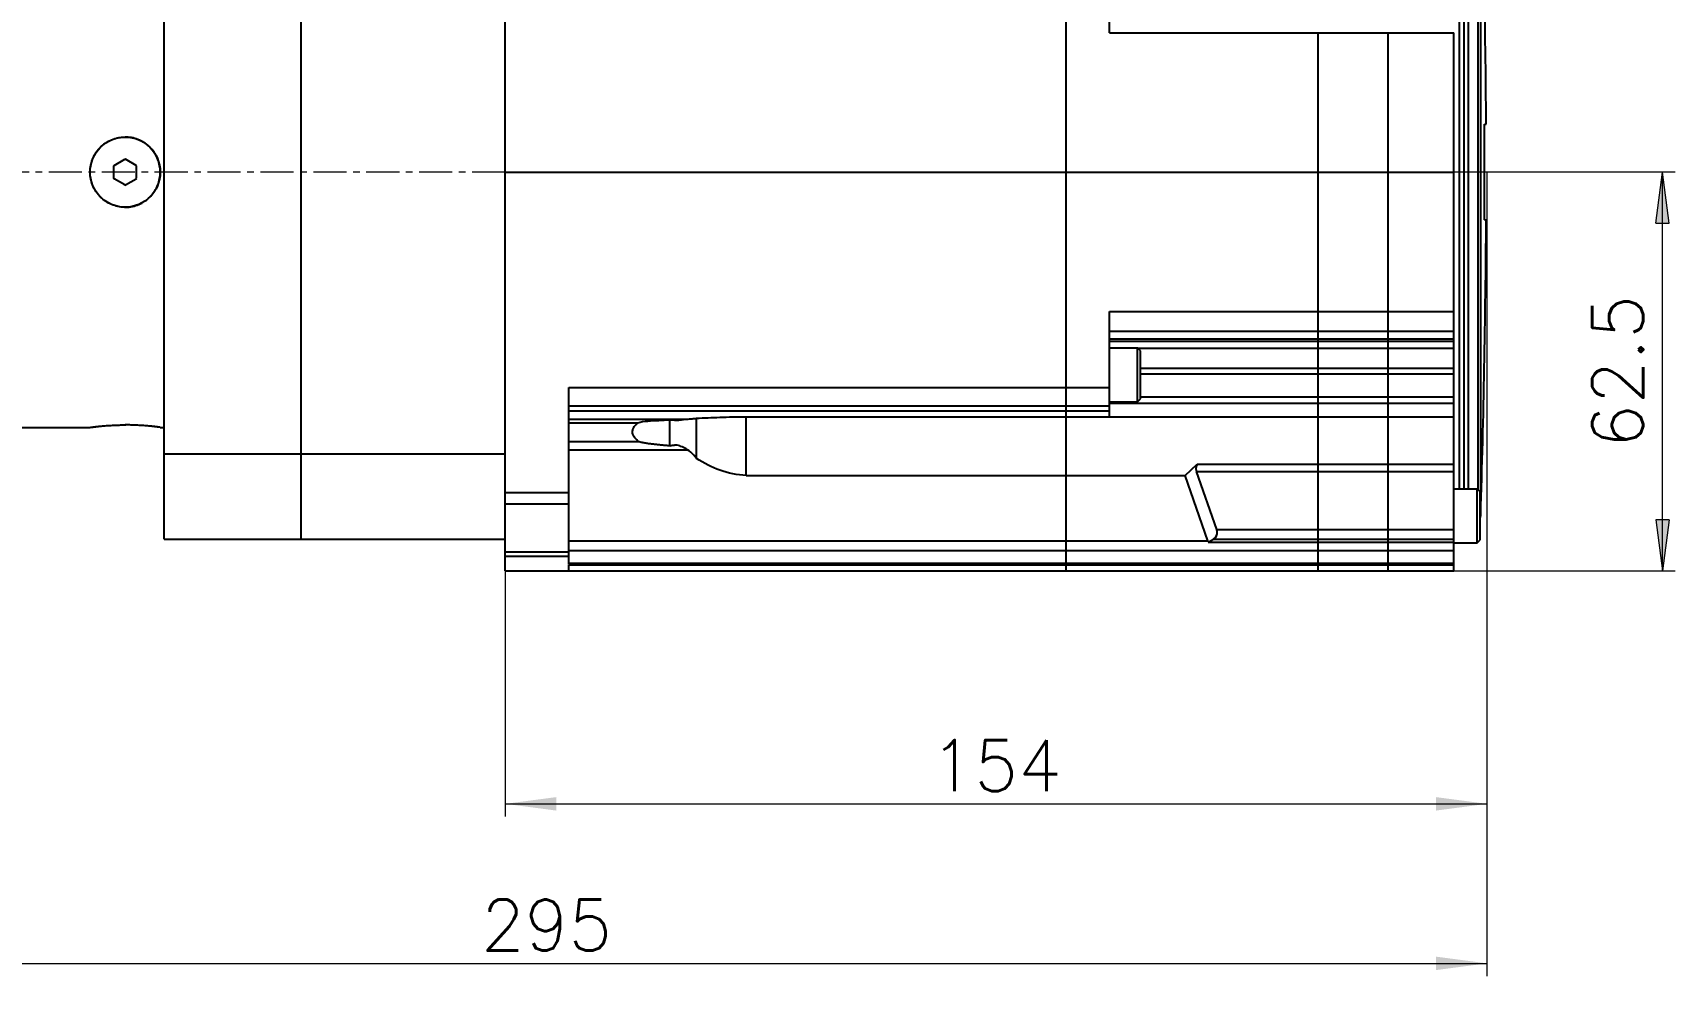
# Model space of a CAD drawing. Extents: x 0 to 1161, y 0 to 821.
# Drawn here: x 550 to 807.6, y 383.9 to 531.7 of the extents above; entities that cross this region are included whole.
import ezdxf
from ezdxf.enums import TextEntityAlignment as Align

# ---------------------------------------------------------------- set-up
doc = ezdxf.new("R2010")
doc.units = 0
doc.header["$LTSCALE"] = 13.83
doc.header["$MEASUREMENT"] = 0
doc.linetypes.add('CENTER', pattern=[0.6, 0.375, -0.075, 0.075, -0.075])
doc.layers.add('12000_RIGHT', color=7, linetype='CONTINUOUS')
doc.layers.add('12100_RIGHT_DIM', color=7, linetype='CONTINUOUS')
doc.styles.get("Standard").update_dxf_attribs({"font": 'txt.shx'})

msp = doc.modelspace()

# ---------------------------------------------------------------- linework, layer by layer
at = {"layer": '12000_RIGHT', "color": 7, "linetype": 'CONTINUOUS', "lineweight": 25}
for p, q in [((624.079891, 447.360214), (624.079891, 572.360214)), ((712.069891, 447.360214), (712.069891, 572.360214)), ((570.568892, 452.360214), (570.568892, 567.360214)), ((592.068892, 452.360214), (592.068892, 567.360214)), ((592.069891, 452.360214), (592.069891, 567.360214)), ((624.069891, 452.360214), (624.069891, 567.360214)), ((777.069891, 456.060215), (777.069891, 563.660213)), ((773.769888, 460.245231), (773.769888, 559.475197)), ((774.469885, 460.245231), (774.469885, 559.475197)), ((775.169897, 460.245216), (775.169897, 559.475212)), ((776.669897, 460.101215), (776.669897, 559.619213)), ((718.869894, 531.6863), (718.869894, 548.19701)), ((718.869894, 531.6863), (772.869894, 531.6863)), ((751.569891, 447.360214), (751.569891, 531.6863)), ((762.569891, 509.860214), (762.569891, 531.6863)), ((762.569891, 509.860214), (762.569891, 531.6863)), ((772.869894, 509.860214), (772.869894, 531.6863)), ((624.069891, 524.360214), (624.079935, 524.370258)), ((592.068934, 521.860214), (592.069931, 521.860214)), ((562.974253, 515.152863), (563.22344, 515.217081)), ((563.22344, 515.217081), (563.474051, 515.269303)), ((563.474051, 515.269303), (563.725065, 515.30948)), ((563.725065, 515.30948), (563.975428, 515.337845)), ((563.975428, 515.337845), (564.224062, 515.354666)), ((564.224062, 515.354666), (564.469893, 515.360214)), ((564.715719, 515.354666), (564.469893, 515.360214)), ((564.964354, 515.337845), (564.715719, 515.354666)), ((565.214716, 515.30948), (564.964354, 515.337845)), ((565.465735, 515.269303), (565.214716, 515.30948)), ((565.716341, 515.217081), (565.465735, 515.269303)), ((565.965529, 515.152863), (565.716341, 515.217081)), ((777.67008, 516.108385), (777.664877, 517.360214)), ((777.664892, 517.360214), (777.931265, 517.360214)), ((777.674429, 514.857284), (777.67008, 516.108385)), ((559.671019, 512.547197), (559.801786, 512.76856)), ((559.801786, 512.76856), (559.941984, 512.982392)), ((559.941984, 512.982392), (560.090918, 513.187955)), ((560.090918, 513.187955), (560.247671, 513.38467)), ((560.247671, 513.38467), (560.411287, 513.571977)), ((560.411287, 513.571977), (560.58082, 513.749319)), ((560.58082, 513.749319), (560.758165, 513.918852)), ((560.758165, 513.918852), (560.945475, 514.082468)), ((560.945475, 514.082468), (561.142187, 514.239217)), ((561.142187, 514.239217), (561.34775, 514.388148)), ((561.34775, 514.388148), (561.561579, 514.52834)), ((561.561579, 514.52834), (561.782942, 514.659106)), ((561.782942, 514.659106), (562.011015, 514.779879)), ((562.011015, 514.779879), (562.244986, 514.890088)), ((562.244986, 514.890088), (562.484056, 514.98918)), ((562.484056, 514.98918), (562.727465, 515.076833)), ((562.727465, 515.076833), (562.974253, 515.152863)), ((566.212317, 515.076833), (565.965529, 515.152863)), ((566.455725, 514.98918), (566.212317, 515.076833)), ((566.694796, 514.890088), (566.455725, 514.98918)), ((566.928766, 514.779879), (566.694796, 514.890088)), ((567.156839, 514.659106), (566.928766, 514.779879)), ((567.378202, 514.52834), (567.156839, 514.659106)), ((567.592032, 514.388148), (567.378202, 514.52834)), ((567.797594, 514.239217), (567.592032, 514.388148)), ((567.994307, 514.082468), (567.797594, 514.239217)), ((568.181616, 513.918852), (567.994307, 514.082468)), ((568.358961, 513.749319), (568.181616, 513.918852)), ((568.528494, 513.571977), (568.358961, 513.749319)), ((568.692114, 513.38467), (568.528494, 513.571977)), ((568.848864, 513.187955), (568.692114, 513.38467)), ((568.997801, 512.982392), (568.848864, 513.187955)), ((569.137995, 512.76856), (568.997801, 512.982392)), ((569.268766, 512.547197), (569.137995, 512.76856)), ((777.677816, 513.606913), (777.674429, 514.857284)), ((777.680258, 512.357276), (777.677816, 513.606913)), ((558.969893, 509.860214), (558.975439, 510.106044)), ((558.975439, 510.106044), (558.992262, 510.354678)), ((558.992262, 510.354678), (559.020628, 510.605042)), ((559.020628, 510.605042), (559.060804, 510.856063)), ((559.060804, 510.856063), (559.113028, 511.106674)), ((559.113028, 511.106674), (559.177244, 511.355867)), ((559.177244, 511.355867), (559.253279, 511.602659)), ((559.253279, 511.602659), (559.340933, 511.84607)), ((559.340933, 511.84607), (559.440031, 512.085144)), ((559.440031, 512.085144), (559.550238, 512.319119)), ((559.550238, 512.319119), (559.671019, 512.547197)), ((562.661093, 510.864343), (562.69589, 510.884433)), ((562.69589, 510.804072), (562.661093, 510.864343)), ((562.69589, 510.924614), (562.765486, 510.924614)), ((562.69589, 510.884433), (562.69589, 510.924614)), ((562.69589, 508.916356), (562.69589, 510.804072)), ((562.765486, 510.924614), (564.400297, 511.868472)), ((564.400297, 511.868472), (564.435095, 511.928743)), ((564.469893, 511.908653), (564.435095, 511.928743)), ((564.469893, 511.908653), (564.50469, 511.928743)), ((564.539484, 511.868472), (564.50469, 511.928743)), ((566.174295, 510.924614), (564.539484, 511.868472)), ((566.174295, 510.924614), (566.243891, 510.924614)), ((566.243891, 510.884433), (566.243891, 510.924614)), ((566.278688, 510.864343), (566.243891, 510.884433)), ((566.243891, 510.804072), (566.278688, 510.864343)), ((566.243891, 508.916356), (566.243891, 510.804072)), ((569.38954, 512.319119), (569.268766, 512.547197)), ((569.499754, 512.085144), (569.38954, 512.319119)), ((569.598848, 511.84607), (569.499754, 512.085144)), ((569.686506, 511.602659), (569.598848, 511.84607)), ((569.762537, 511.355867), (569.686506, 511.602659)), ((569.826757, 511.106674), (569.762537, 511.355867)), ((569.878981, 510.856063), (569.826757, 511.106674)), ((569.919157, 510.605042), (569.878981, 510.856063)), ((569.947523, 510.354678), (569.919157, 510.605042)), ((569.964342, 510.106044), (569.947523, 510.354678)), ((569.969893, 509.860214), (569.964342, 510.106044)), ((777.681692, 511.108375), (777.680258, 512.357276)), ((777.68218, 509.860214), (777.681692, 511.108375)), ((558.975607, 509.610691), (558.969893, 509.860214)), ((558.992941, 509.358296), (558.975607, 509.610691)), ((559.022169, 509.104152), (558.992941, 509.358296)), ((559.063581, 508.849381), (559.022169, 509.104152)), ((559.117407, 508.595096), (559.063581, 508.849381)), ((559.183577, 508.342348), (559.117407, 508.595096)), ((559.261892, 508.092163), (559.183577, 508.342348)), ((559.352171, 507.845567), (559.261892, 508.092163)), ((559.454199, 507.603541), (559.352171, 507.845567)), ((559.56761, 507.366873), (559.454199, 507.603541)), ((562.661093, 508.856085), (562.69589, 508.916356)), ((562.69589, 508.835995), (562.661093, 508.856085)), ((562.69589, 508.795814), (562.69589, 508.835995)), ((562.69589, 508.795814), (562.765486, 508.795814)), ((564.400297, 507.851956), (562.765486, 508.795814)), ((564.435095, 507.791685), (564.400297, 507.851956)), ((564.435095, 507.791685), (564.469893, 507.811775)), ((564.50469, 507.791685), (564.469893, 507.811775)), ((564.50469, 507.791685), (564.539484, 507.851956)), ((564.539484, 507.851956), (566.174295, 508.795814)), ((566.174295, 508.795814), (566.243891, 508.795814)), ((566.278688, 508.856085), (566.243891, 508.916356)), ((566.243891, 508.835995), (566.278688, 508.856085)), ((566.243891, 508.795814), (566.243891, 508.835995)), ((569.372171, 507.366873), (569.485582, 507.603541)), ((569.485582, 507.603541), (569.587614, 507.845567)), ((569.587614, 507.845567), (569.677885, 508.092163)), ((569.677885, 508.092163), (569.756205, 508.342348)), ((569.756205, 508.342348), (569.822374, 508.595096)), ((569.822374, 508.595096), (569.8762, 508.849381)), ((569.8762, 508.849381), (569.917612, 509.104152)), ((569.917612, 509.104152), (569.946844, 509.358296)), ((569.946844, 509.358296), (569.964174, 509.610691)), ((569.964174, 509.610691), (569.969893, 509.860214)), ((624.079891, 509.860214), (772.869894, 509.860214)), ((762.569891, 488.034128), (762.569891, 509.860214)), ((762.569891, 488.034128), (762.569891, 509.860214)), ((772.869894, 488.034128), (772.869894, 509.860214)), ((777.680227, 507.363152), (777.681692, 508.612053)), ((777.681692, 508.612053), (777.68218, 509.860214)), ((559.691816, 507.136405), (559.56761, 507.366873)), ((559.826223, 506.912992), (559.691816, 507.136405)), ((559.970228, 506.697485), (559.826223, 506.912992)), ((560.123056, 506.490619), (559.970228, 506.697485)), ((560.283739, 506.292987), (560.123056, 506.490619)), ((560.451273, 506.105174), (560.283739, 506.292987)), ((560.624846, 505.927585), (560.451273, 506.105174)), ((560.807531, 505.756999), (560.624846, 505.927585)), ((561.000326, 505.59277), (560.807531, 505.756999)), ((561.20265, 505.435892), (561.000326, 505.59277)), ((561.413912, 505.28736), (561.20265, 505.435892)), ((561.633474, 505.148083), (561.413912, 505.28736)), ((561.860521, 505.018707), (561.633474, 505.148083)), ((562.094191, 504.899827), (561.860521, 505.018707)), ((562.333635, 504.792039), (562.094191, 504.899827)), ((566.606146, 504.792039), (566.845591, 504.899827)), ((566.845591, 504.899827), (567.079264, 505.018707)), ((567.079264, 505.018707), (567.306307, 505.148083)), ((567.306307, 505.148083), (567.525869, 505.28736)), ((567.525869, 505.28736), (567.737131, 505.435892)), ((567.737131, 505.435892), (567.939455, 505.59277)), ((567.939455, 505.59277), (568.13225, 505.756999)), ((568.13225, 505.756999), (568.314936, 505.927585)), ((568.314936, 505.927585), (568.488512, 506.105174)), ((568.488512, 506.105174), (568.656046, 506.292987)), ((568.656046, 506.292987), (568.816725, 506.490619)), ((568.816725, 506.490619), (568.969557, 506.697485)), ((568.969557, 506.697485), (569.113562, 506.912992)), ((569.113562, 506.912992), (569.247965, 507.136405)), ((569.247965, 507.136405), (569.372171, 507.366873)), ((777.67008, 503.612043), (777.67449, 504.863144)), ((777.67449, 504.863144), (777.677816, 506.113515)), ((777.677816, 506.113515), (777.680227, 507.363152)), ((562.578051, 504.695865), (562.333635, 504.792039)), ((562.826563, 504.611547), (562.578051, 504.695865)), ((563.078154, 504.539281), (562.826563, 504.611547)), ((563.331797, 504.47926), (563.078154, 504.539281)), ((563.586458, 504.431658), (563.331797, 504.47926)), ((563.841051, 504.396372), (563.586458, 504.431658)), ((564.094461, 504.373126), (563.841051, 504.396372)), ((564.34556, 504.361637), (564.094461, 504.373126)), ((564.34556, 504.361637), (564.594225, 504.361637)), ((564.594225, 504.361637), (564.845324, 504.373126)), ((564.845324, 504.373126), (565.09873, 504.396372)), ((565.09873, 504.396372), (565.353323, 504.431658)), ((565.353323, 504.431658), (565.607985, 504.47926)), ((565.607985, 504.47926), (565.861628, 504.539281)), ((565.861628, 504.539281), (566.113218, 504.611547)), ((566.113218, 504.611547), (566.361734, 504.695865)), ((566.361734, 504.695865), (566.606146, 504.792039)), ((777.664877, 502.360214), (777.67008, 503.612043)), ((777.664892, 502.360214), (777.931265, 502.360214)), ((592.068934, 497.860214), (592.069931, 497.860214)), ((624.079935, 495.35017), (624.069891, 495.360214)), ((718.869894, 488.034128), (772.869894, 488.034128)), ((718.869894, 476.123379), (718.869894, 488.034128)), ((762.569891, 484.960214), (762.569891, 488.034128)), ((762.569891, 484.960214), (762.569891, 488.034128)), ((772.869894, 484.960214), (772.869894, 488.034128)), ((718.869894, 484.960214), (772.869894, 484.960214)), ((762.569891, 483.760214), (762.569891, 484.960214)), ((762.569891, 483.760214), (762.569891, 484.960214)), ((772.869894, 483.760214), (772.869894, 484.960214)), ((718.869894, 483.760214), (772.869894, 483.760214)), ((718.869894, 483.360214), (772.869894, 483.360214)), ((718.869894, 482.345215), (723.225889, 482.345215)), ((723.70989, 481.861213), (723.225889, 482.345215)), ((723.225889, 473.875213), (723.225889, 482.345215)), ((723.310896, 482.260214), (772.869894, 482.260214)), ((723.70989, 474.359215), (723.70989, 481.861213)), ((762.569891, 483.360214), (762.569891, 483.760214)), ((762.569891, 483.360214), (762.569891, 483.760214)), ((762.569891, 482.260214), (762.569891, 483.360214)), ((762.569891, 482.260214), (762.569891, 483.360214)), ((762.569891, 479.160213), (762.569891, 482.260214)), ((762.569891, 479.160213), (762.569891, 482.260214)), ((772.869894, 483.360214), (772.869894, 483.760214)), ((772.869894, 482.260214), (772.869894, 483.360214)), ((772.869894, 479.160213), (772.869894, 482.260214)), ((723.70989, 479.160213), (772.869894, 479.160213)), ((762.569891, 478.260214), (762.569891, 479.160213)), ((762.569891, 478.260214), (762.569891, 479.160213)), ((772.869894, 478.260214), (772.869894, 479.160213)), ((723.70989, 478.260214), (772.869894, 478.260214)), ((762.569891, 474.660213), (762.569891, 478.260214)), ((762.569891, 474.660213), (762.569891, 478.260214)), ((772.869894, 474.660213), (772.869894, 478.260214)), ((634.069891, 476.123379), (718.869894, 476.123379)), ((634.069891, 459.660213), (634.069891, 476.123379)), ((718.869894, 473.260216), (718.869894, 476.123379)), ((723.225889, 473.875213), (723.70989, 474.359215)), ((723.709898, 474.660213), (772.869894, 474.660213)), ((762.569891, 473.660213), (762.569891, 474.660213)), ((762.569891, 473.660213), (762.569891, 474.660213)), ((772.869894, 473.660213), (772.869894, 474.660213)), ((634.069891, 473.260216), (718.869894, 473.260216)), ((634.069891, 472.460212), (718.869894, 472.460212)), ((655.425919, 471.357319), (655.884029, 471.378841)), ((655.884029, 471.378841), (656.341085, 471.398685)), ((656.341085, 471.398685), (656.794558, 471.416805)), ((656.794558, 471.416805), (657.257227, 471.433716)), ((657.257227, 471.433716), (657.737673, 471.449661)), ((657.737673, 471.449661), (658.233198, 471.464409)), ((658.233198, 471.464409), (658.740927, 471.477772)), ((658.740927, 471.477772), (659.257818, 471.489612)), ((659.257818, 471.489612), (659.780798, 471.499809)), ((659.780798, 471.499809), (660.30681, 471.50827)), ((660.30681, 471.50827), (660.832571, 471.514972)), ((660.832571, 471.514972), (661.354731, 471.519905)), ((661.354731, 471.519905), (661.86989, 471.523094)), ((661.86989, 471.523094), (772.869894, 471.523094)), ((661.86989, 462.329212), (661.86989, 471.523094)), ((718.869894, 473.875213), (723.225889, 473.875213)), ((718.869894, 473.660213), (772.869894, 473.660213)), ((718.869894, 472.460212), (718.869894, 473.260216)), ((718.869894, 471.523418), (718.869894, 472.460212)), ((718.869894, 471.523418), (772.869894, 471.523418)), ((762.569891, 471.523418), (762.569891, 473.660213)), ((762.569891, 471.523418), (762.569891, 473.660213)), ((762.569891, 471.523094), (762.569891, 471.523418)), ((762.569891, 471.523094), (762.569891, 471.523418)), ((762.569891, 464.073158), (762.569891, 471.523094)), ((762.569891, 464.073158), (762.569891, 471.523094)), ((772.869894, 471.523418), (772.869894, 473.660213)), ((772.869894, 471.523094), (772.869894, 471.523418)), ((772.869894, 464.073158), (772.869894, 471.523094)), ((519.869894, 469.860214), (558.969893, 469.860214)), ((558.969893, 469.860214), (558.975966, 469.861053)), ((558.969893, 469.860214), (558.975439, 469.860981)), ((558.975439, 469.860981), (558.992262, 469.863292)), ((558.975966, 469.861053), (558.994391, 469.863586)), ((558.992262, 469.863292), (559.020628, 469.867164)), ((558.994391, 469.863586), (559.02548, 469.867824)), ((559.020628, 469.867164), (559.060804, 469.872612)), ((559.02548, 469.867824), (559.069532, 469.873794)), ((559.060804, 469.872612), (559.113028, 469.879646)), ((559.069532, 469.873794), (559.126791, 469.881489)), ((559.113028, 469.879646), (559.177244, 469.888206)), ((559.126791, 469.881489), (559.197126, 469.890835)), ((559.177244, 469.888206), (559.253279, 469.898201)), ((559.197126, 469.890835), (559.280333, 469.901722)), ((559.253279, 469.898201), (559.340933, 469.909542)), ((559.280333, 469.901722), (559.376204, 469.914055)), ((559.340933, 469.909542), (559.440031, 469.922142)), ((559.376204, 469.914055), (559.484488, 469.927719)), ((559.440031, 469.922142), (559.550238, 469.935875)), ((559.484488, 469.927719), (559.604704, 469.94255)), ((559.550238, 469.935875), (559.671019, 469.950577)), ((559.604704, 469.94255), (559.736197, 469.958362)), ((559.671019, 469.950577), (559.801786, 469.966091)), ((559.736197, 469.958362), (559.878309, 469.974972)), ((559.801786, 469.966091), (559.941984, 469.98225)), ((559.878309, 469.974972), (560.030355, 469.992183)), ((559.941984, 469.98225), (560.090918, 469.998882)), ((560.030355, 469.992183), (560.19137, 470.009788)), ((560.090918, 469.998882), (560.247671, 470.015793)), ((560.19137, 470.009788), (560.36027, 470.027569)), ((560.247671, 470.015793), (560.411287, 470.032802)), ((560.36027, 470.027569), (560.535963, 470.045318)), ((560.411287, 470.032802), (560.58082, 470.049728)), ((560.535963, 470.045318), (560.719107, 470.062996)), ((560.58082, 470.049728), (560.758165, 470.066658)), ((560.719107, 470.062996), (560.913099, 470.08081)), ((560.758165, 470.066658), (560.945475, 470.08369)), ((560.913099, 470.08081), (561.117487, 470.098564)), ((560.945475, 470.08369), (561.142187, 470.100639)), ((561.117487, 470.098564), (561.331636, 470.11605)), ((561.142187, 470.100639), (561.34775, 470.117317)), ((561.331636, 470.11605), (561.554884, 470.133049)), ((561.34775, 470.117317), (561.561579, 470.133541)), ((561.554884, 470.133049), (561.786402, 470.149357)), ((561.561579, 470.133541), (561.782942, 470.149124)), ((561.782942, 470.149124), (562.011015, 470.163906)), ((561.786402, 470.149357), (562.025251, 470.164783)), ((562.011015, 470.163906), (562.244986, 470.177719)), ((562.025251, 470.164783), (562.270502, 470.179142)), ((562.244986, 470.177719), (562.484056, 470.190403)), ((562.270502, 470.179142), (562.521246, 470.192245)), ((562.484056, 470.190403), (562.727465, 470.201832)), ((562.521246, 470.192245), (562.776583, 470.203956)), ((562.727465, 470.201832), (562.974253, 470.211906)), ((562.776583, 470.203956), (563.035406, 470.214165)), ((562.974253, 470.211906), (563.22344, 470.220535)), ((563.035406, 470.214165), (563.296591, 470.22277)), ((563.22344, 470.220535), (563.474051, 470.22763)), ((563.296591, 470.22277), (563.559015, 470.229667)), ((563.474051, 470.22763), (563.725065, 470.233127)), ((563.559015, 470.229667), (563.821497, 470.234817)), ((563.725065, 470.233127), (563.975428, 470.237034)), ((563.821497, 470.234817), (564.082808, 470.238231)), ((563.975428, 470.237034), (564.224062, 470.239368)), ((564.082808, 470.238231), (564.341719, 470.239933)), ((564.224062, 470.239368), (564.469893, 470.240143)), ((564.341719, 470.239933), (564.598063, 470.239933)), ((564.715719, 470.239368), (564.469893, 470.240143)), ((564.856974, 470.238231), (564.598063, 470.239933)), ((564.964354, 470.237034), (564.715719, 470.239368)), ((565.118284, 470.234817), (564.856974, 470.238231)), ((565.214716, 470.233127), (564.964354, 470.237034)), ((565.380766, 470.229667), (565.118284, 470.234817)), ((565.465735, 470.22763), (565.214716, 470.233127)), ((565.64319, 470.22277), (565.380766, 470.229667)), ((565.716341, 470.220535), (565.465735, 470.22763)), ((565.904375, 470.214165), (565.64319, 470.22277)), ((565.965529, 470.211906), (565.716341, 470.220535)), ((566.163198, 470.203956), (565.904375, 470.214165)), ((566.212317, 470.201832), (565.965529, 470.211906)), ((566.418535, 470.192245), (566.163198, 470.203956)), ((566.455725, 470.190403), (566.212317, 470.201832)), ((566.669279, 470.179142), (566.418535, 470.192245)), ((566.694796, 470.177719), (566.455725, 470.190403)), ((566.91453, 470.164783), (566.669279, 470.179142)), ((566.928766, 470.163906), (566.694796, 470.177719)), ((567.153379, 470.149357), (566.91453, 470.164783)), ((567.156839, 470.149124), (566.928766, 470.163906)), ((567.384897, 470.133049), (567.153379, 470.149357)), ((567.378202, 470.133541), (567.156839, 470.149124)), ((567.592032, 470.117317), (567.378202, 470.133541)), ((567.608145, 470.11605), (567.384897, 470.133049)), ((567.797594, 470.100639), (567.592032, 470.117317)), ((567.822294, 470.098564), (567.608145, 470.11605)), ((567.994307, 470.08369), (567.797594, 470.100639)), ((568.026682, 470.08081), (567.822294, 470.098564)), ((568.181616, 470.066658), (567.994307, 470.08369)), ((568.220675, 470.062996), (568.026682, 470.08081)), ((568.358961, 470.049728), (568.181616, 470.066658)), ((568.403818, 470.045318), (568.220675, 470.062996)), ((568.528494, 470.032802), (568.358961, 470.049728)), ((568.579512, 470.027569), (568.403818, 470.045318)), ((568.692114, 470.015793), (568.528494, 470.032802)), ((568.748411, 470.009788), (568.579512, 470.027569)), ((568.848864, 469.998882), (568.692114, 470.015793)), ((568.90943, 469.992183), (568.748411, 470.009788)), ((568.997801, 469.98225), (568.848864, 469.998882)), ((569.061476, 469.974972), (568.90943, 469.992183)), ((569.137995, 469.966091), (568.997801, 469.98225)), ((569.203589, 469.958362), (569.061476, 469.974972)), ((569.268766, 469.950577), (569.137995, 469.966091)), ((569.335077, 469.94255), (569.203589, 469.958362)), ((569.38954, 469.935875), (569.268766, 469.950577)), ((569.455294, 469.927719), (569.335077, 469.94255)), ((569.499754, 469.922142), (569.38954, 469.935875)), ((569.563581, 469.914055), (569.455294, 469.927719)), ((569.598848, 469.909542), (569.499754, 469.922142)), ((569.659449, 469.901722), (569.563581, 469.914055)), ((569.686506, 469.898201), (569.598848, 469.909542)), ((569.742655, 469.890835), (569.659449, 469.901722)), ((569.762537, 469.888206), (569.686506, 469.898201)), ((569.812994, 469.881489), (569.742655, 469.890835)), ((569.826757, 469.879646), (569.762537, 469.888206)), ((569.870249, 469.873794), (569.812994, 469.881489)), ((569.878981, 469.872612), (569.826757, 469.879646)), ((569.914305, 469.867824), (569.870249, 469.873794)), ((569.919157, 469.867164), (569.878981, 469.872612)), ((569.945391, 469.863586), (569.914305, 469.867824)), ((569.947523, 469.863292), (569.919157, 469.867164)), ((569.963816, 469.861053), (569.945391, 469.863586)), ((569.964342, 469.860981), (569.947523, 469.863292)), ((569.969893, 469.860214), (569.963816, 469.861053)), ((569.969893, 469.860214), (569.964342, 469.860981)), ((569.969893, 469.860214), (570.569891, 469.860214)), ((634.069891, 471.160213), (652.621445, 471.160213)), ((634.069891, 470.560215), (644.86478, 470.560215)), ((644.043537, 469.168243), (644.049953, 469.284206)), ((644.048393, 469.05228), (644.043537, 469.168243)), ((644.064522, 468.936313), (644.048393, 469.05228)), ((644.049953, 469.284206), (644.067644, 469.400173)), ((644.091923, 468.820347), (644.064522, 468.936313)), ((644.067644, 469.400173), (644.096607, 469.51614)), ((644.1306, 468.704376), (644.091923, 468.820347)), ((644.096607, 469.51614), (644.136845, 469.63211)), ((644.136845, 469.63211), (644.188356, 469.748089)), ((644.188356, 469.748089), (644.251144, 469.864074)), ((644.251144, 469.864074), (644.325211, 469.980068)), ((644.325211, 469.980068), (644.410555, 470.096073)), ((644.410555, 470.096073), (644.507183, 470.212085)), ((644.507183, 470.212085), (644.615095, 470.328113)), ((644.615095, 470.328113), (644.734293, 470.444156)), ((644.734293, 470.444156), (644.86478, 470.560215)), ((644.86478, 470.560215), (645.225397, 470.698131)), ((645.225397, 470.698131), (645.61891, 470.76448)), ((645.61891, 470.76448), (646.020254, 470.812492)), ((646.020254, 470.812492), (646.432362, 470.851787)), ((646.432362, 470.851787), (646.853064, 470.885124)), ((646.853064, 470.885124), (647.280247, 470.914165)), ((647.280247, 470.914165), (647.711966, 470.939659)), ((647.711966, 470.939659), (648.146301, 470.962303)), ((648.146301, 470.962303), (648.581245, 470.982578)), ((648.581245, 470.982578), (649.014771, 471.000892)), ((649.014771, 471.000892), (649.444984, 471.017074)), ((649.444984, 471.017074), (649.86989, 471.031742)), ((649.994717, 471.016823), (649.86989, 471.031742)), ((649.86989, 466.959118), (649.86989, 471.031742)), ((650.121431, 471.003273), (649.994717, 471.016823)), ((650.249886, 470.991756), (650.121431, 471.003273)), ((650.379904, 470.98291), (650.249886, 470.991756)), ((650.510618, 470.97736), (650.379904, 470.98291)), ((650.642027, 470.975452), (650.510618, 470.97736)), ((650.642027, 470.975452), (650.793354, 470.977974)), ((650.793354, 470.977974), (650.944037, 470.985294)), ((650.944037, 470.985294), (651.093084, 470.996731)), ((651.093084, 470.996731), (651.239914, 471.011318)), ((651.239914, 471.011318), (651.38452, 471.028087)), ((651.38452, 471.028087), (651.530516, 471.046554)), ((651.530516, 471.046554), (651.679558, 471.066108)), ((651.679558, 471.066108), (651.831354, 471.085933)), ((651.831354, 471.085933), (651.985611, 471.105198)), ((651.985611, 471.105198), (652.14204, 471.123085)), ((652.14204, 471.123085), (652.30035, 471.138763)), ((652.30035, 471.138763), (652.460249, 471.151417)), ((652.460249, 471.151417), (652.621445, 471.160213)), ((652.621445, 471.160213), (652.788952, 471.170116)), ((652.788952, 471.170116), (652.953842, 471.18082)), ((652.953842, 471.18082), (653.114981, 471.192241)), ((653.114981, 471.192241), (653.271267, 471.204284)), ((653.271267, 471.204284), (653.421886, 471.216835)), ((653.421886, 471.216835), (653.565767, 471.229797)), ((653.565767, 471.229797), (653.702702, 471.243)), ((653.702702, 471.243), (653.831919, 471.256317)), ((653.831919, 471.256317), (653.952896, 471.269623)), ((653.952896, 471.269623), (654.069891, 471.283321)), ((654.069891, 471.283321), (654.516623, 471.309452)), ((654.069891, 465.000698), (654.069891, 471.283321)), ((654.516623, 471.309452), (654.969337, 471.33416)), ((654.969337, 471.33416), (655.425919, 471.357319)), ((634.069891, 467.660213), (644.986252, 467.660213)), ((634.069891, 466.360214), (652.640482, 466.360214)), ((644.18055, 468.588398), (644.1306, 468.704376)), ((644.241777, 468.472416), (644.18055, 468.588398)), ((644.314281, 468.356422), (644.241777, 468.472416)), ((644.398064, 468.240421), (644.314281, 468.356422)), ((644.49313, 468.124408), (644.398064, 468.240421)), ((644.599478, 468.008381), (644.49313, 468.124408)), ((644.717114, 467.892341), (644.599478, 468.008381)), ((644.846037, 467.776287), (644.717114, 467.892341)), ((644.986252, 467.660213), (644.846037, 467.776287)), ((645.099375, 467.591339), (644.986252, 467.660213)), ((645.24045, 467.543232), (645.099375, 467.591339)), ((645.389492, 467.504047), (645.24045, 467.543232)), ((645.532764, 467.472), (645.389492, 467.504047)), ((645.675461, 467.443363), (645.532764, 467.472)), ((645.820173, 467.416908), (645.675461, 467.443363)), ((645.966694, 467.392154), (645.820173, 467.416908)), ((646.114821, 467.368641), (645.966694, 467.392154)), ((646.264397, 467.346065), (646.114821, 467.368641)), ((646.415329, 467.324363), (646.264397, 467.346065)), ((646.567511, 467.303436), (646.415329, 467.324363)), ((646.720837, 467.283169), (646.567511, 467.303436)), ((646.8752, 467.263466), (646.720837, 467.283169)), ((647.030485, 467.24427), (646.8752, 467.263466)), ((647.18659, 467.225548), (647.030485, 467.24427)), ((647.34342, 467.207271), (647.18659, 467.225548)), ((647.500875, 467.189419), (647.34342, 467.207271)), ((647.658859, 467.171959), (647.500875, 467.189419)), ((647.817274, 467.154865), (647.658859, 467.171959)), ((647.976025, 467.138107), (647.817274, 467.154865)), ((648.13501, 467.121662), (647.976025, 467.138107)), ((648.294123, 467.105503), (648.13501, 467.121662)), ((648.453255, 467.089626), (648.294123, 467.105503)), ((648.612312, 467.074089), (648.453255, 467.089626)), ((648.771174, 467.058716), (648.612312, 467.074089)), ((648.929762, 467.043674), (648.771174, 467.058716)), ((649.087971, 467.028904), (648.929762, 467.043674)), ((649.245703, 467.0144), (649.087971, 467.028904)), ((649.402859, 467.00016), (649.245703, 467.0144)), ((649.559338, 466.986179), (649.402859, 467.00016)), ((649.715044, 466.972458), (649.559338, 466.986179)), ((649.86989, 466.959118), (649.715044, 466.972458)), ((649.86989, 466.959118), (649.99507, 466.997253)), ((649.99507, 466.997253), (650.121889, 467.030018)), ((650.121889, 467.030018), (650.250021, 467.056606)), ((650.250021, 467.056606), (650.379602, 467.076336)), ((650.379602, 467.076336), (650.510695, 467.088547)), ((650.510695, 467.088547), (650.642027, 467.092659)), ((650.846865, 467.082683), (650.642027, 467.092659)), ((651.0497, 467.053715), (650.846865, 467.082683)), ((651.250128, 467.007911), (651.0497, 467.053715)), ((651.446503, 466.948379), (651.250128, 467.007911)), ((651.637505, 466.878238), (651.446503, 466.948379)), ((651.829647, 466.79705), (651.637505, 466.878238)), ((652.026651, 466.704014), (651.829647, 466.79705)), ((652.227884, 466.599769), (652.026651, 466.704014)), ((652.432707, 466.484958), (652.227884, 466.599769)), ((652.640482, 466.360214), (652.432707, 466.484958)), ((652.914661, 466.171974), (652.640482, 466.360214)), ((570.568892, 465.701408), (592.068892, 465.701408)), ((592.069891, 465.701408), (624.069891, 465.701408)), ((653.179424, 465.961456), (652.914661, 466.171974)), ((653.430128, 465.733471), (653.179424, 465.961456)), ((653.663134, 465.49385), (653.430128, 465.733471)), ((653.875458, 465.249321), (653.663134, 465.49385)), ((654.069891, 465.000698), (653.875458, 465.249321)), ((654.516678, 464.709533), (654.069891, 465.000698)), ((654.969404, 464.434276), (654.516678, 464.709533)), ((655.425953, 464.176273), (654.969404, 464.434276)), ((655.883995, 463.9365), (655.425953, 464.176273)), ((656.34094, 463.715469), (655.883995, 463.9365)), ((656.79431, 463.513618), (656.34094, 463.715469)), ((730.710242, 462.329211), (732.621755, 464.073158)), ((732.621756, 464.073158), (772.869894, 464.073158)), ((762.569891, 462.960212), (762.569891, 464.073158)), ((762.569891, 462.960212), (762.569891, 464.073158)), ((772.869894, 462.960212), (772.869894, 464.073158)), ((657.257181, 463.3251), (656.79431, 463.513618)), ((657.737772, 463.147373), (657.257181, 463.3251)), ((658.233389, 462.983032), (657.737772, 463.147373)), ((658.741167, 462.834125), (658.233389, 462.983032)), ((659.258074, 462.70219), (658.741167, 462.834125)), ((659.781031, 462.588615), (659.258074, 462.70219)), ((660.307001, 462.49435), (659.781031, 462.588615)), ((660.832701, 462.419666), (660.307001, 462.49435)), ((661.354795, 462.364753), (660.832701, 462.419666)), ((661.86989, 462.329212), (661.354795, 462.364753)), ((661.86989, 462.329212), (730.710241, 462.329212)), ((734.271185, 452.060215), (730.710241, 462.329212)), ((735.667257, 453.860214), (732.475821, 462.960212)), ((732.475821, 462.960212), (772.869894, 462.960212)), ((762.569891, 453.860214), (762.569891, 462.960212)), ((762.569891, 453.860214), (762.569891, 462.960212)), ((772.869894, 453.860214), (772.869894, 462.960212)), ((624.079891, 459.660213), (634.069891, 459.660213)), ((634.069891, 457.860214), (634.069891, 459.660213)), ((772.869894, 460.245212), (776.525885, 460.245212)), ((777.009893, 459.761215), (776.525885, 460.245212)), ((776.525885, 451.775215), (776.525885, 460.245212)), ((777.009893, 452.259212), (777.009893, 459.761215)), ((624.079891, 457.860214), (634.069891, 457.860214)), ((634.069891, 450.360214), (634.069891, 457.860214)), ((735.667257, 453.860214), (772.869894, 453.860214)), ((762.569891, 452.360214), (762.569891, 453.860214)), ((762.569891, 452.360214), (762.569891, 453.860214)), ((772.869894, 452.360214), (772.869894, 453.860214)), ((570.568892, 452.360214), (592.068892, 452.360214)), ((592.069891, 452.360214), (624.069891, 452.360214)), ((634.069891, 452.060215), (734.271185, 452.060215)), ((734.32502, 451.873077), (734.271188, 452.060215)), ((734.325018, 451.873077), (735.183256, 452.360214)), ((734.325018, 451.873077), (772.869894, 451.873077)), ((735.183256, 452.360214), (751.569891, 452.360214)), ((751.569891, 452.360214), (762.569891, 452.360214)), ((762.569891, 452.360214), (772.869894, 452.360214)), ((762.569891, 451.873077), (762.569891, 452.360214)), ((762.569891, 451.873077), (762.569891, 452.360214)), ((762.569891, 450.560215), (762.569891, 451.873077)), ((762.569891, 450.560215), (762.569891, 451.873077)), ((772.869894, 451.873077), (772.869894, 452.360214)), ((772.869894, 450.560215), (772.869894, 451.873077)), ((772.869894, 451.775215), (776.525885, 451.775215)), ((776.525885, 451.775215), (777.009893, 452.259212)), ((624.079891, 450.360214), (634.069891, 450.360214)), ((624.079891, 449.660213), (634.069891, 449.660213)), ((634.069891, 450.560215), (772.869894, 450.560215)), ((634.069891, 449.660213), (634.069891, 450.360214)), ((634.069891, 448.428592), (634.069891, 449.660213)), ((634.069891, 448.560215), (772.869894, 448.560215)), ((634.069891, 448.428592), (772.869894, 448.428592)), ((634.069891, 448.297966), (772.869894, 448.297966)), ((634.069891, 447.360214), (634.069891, 448.297966)), ((762.569891, 448.560215), (762.569891, 450.560215)), ((762.569891, 448.560215), (762.569891, 450.560215)), ((762.569891, 448.428592), (762.569891, 448.560215)), ((762.569891, 448.428592), (762.569891, 448.560215)), ((762.569891, 448.297966), (762.569891, 448.428592)), ((762.569891, 448.297966), (762.569891, 448.428592)), ((762.569891, 447.360214), (762.569891, 448.297966)), ((762.569891, 447.360214), (762.569891, 448.297966)), ((772.869894, 448.560215), (772.869894, 450.560215)), ((772.869894, 448.428592), (772.869894, 448.560215)), ((772.869894, 448.297966), (772.869894, 448.428592)), ((772.869894, 447.360214), (772.869894, 448.297966)), ((624.079891, 447.360214), (772.869894, 447.360214))]:
    msp.add_line(p, q, dxfattribs=at)
at = {"layer": '12000_RIGHT', "color": 7, "linetype": 'CENTER', "lineweight": 13}
msp.add_line((624.069891, 509.860214), (427.069891, 509.860214), dxfattribs=at)
at = {"layer": '12000_RIGHT', "color": 7, "linetype": 'CONTINUOUS', "lineweight": 25}
for points in [[(732.621756, 464.073158), (732.455339, 463.740006), (732.405992, 463.363665), (732.475822, 462.960213)], [(735.183258, 452.360213), (735.451981, 452.584275), (735.639431, 452.855778), (735.73948, 453.165848), (735.748858, 453.504348), (735.667257, 453.860215)]]:
    msp.add_lwpolyline(points, dxfattribs=at)
msp.add_circle((564.469891, 509.860214), 5.4994, dxfattribs=at)
for centre, radius, start, end in [((-1222.019385, 503.310672), 2000, 0.402493, 1.729149), ((-1222.019385, 516.409756), 2000, 358.270851, 359.597507), ((775.570024, 456.080161), 1.5, 343.724677, 359.238089)]:
    msp.add_arc(centre, radius, start, end, dxfattribs=at)
at = {"layer": '12100_RIGHT_DIM', "color": 7, "linetype": 'CONTINUOUS', "lineweight": 13}
for p, q in [((807.569891, 509.860214), (734.069891, 509.860214)), ((807.569891, 509.860214), (734.069891, 509.860214)), ((778.069891, 408.860214), (778.069891, 509.860214)), ((778.069891, 383.860214), (778.069891, 509.860214)), ((804.516671, 501.860214), (805.569891, 509.860214)), ((805.569891, 447.360214), (805.569891, 509.860214)), ((805.569891, 447.360214), (805.569891, 509.860214)), ((806.623111, 501.860214), (805.569891, 509.860214)), ((804.516671, 501.860214), (806.623111, 501.860214)), ((806.623111, 455.360214), (804.516671, 455.360214)), ((804.516671, 455.360214), (805.569891, 447.360214)), ((806.623111, 455.360214), (805.569891, 447.360214)), ((624.069891, 447.860214), (624.069891, 408.860214)), ((734.069891, 447.360214), (807.569891, 447.360214)), ((734.069891, 447.360214), (807.569891, 447.360214)), ((624.069891, 410.860214), (778.069891, 410.860214)), ((483.069891, 385.860214), (778.069891, 385.860214))]:
    msp.add_line(p, q, dxfattribs=at)
for points in [[(806.623111, 501.860214), (805.569891, 509.860214), (804.516671, 501.860214), (805.569891, 509.860214)], [(804.516671, 455.360214), (805.569891, 447.360214), (806.623111, 455.360214), (805.569891, 447.360214)], [(632.069891, 411.913434), (624.069891, 410.860214), (632.069891, 409.806994), (624.069891, 410.860214)], [(770.069891, 409.806994), (778.069891, 410.860214), (770.069891, 411.913434), (778.069891, 410.860214)], [(770.069891, 384.806994), (778.069891, 385.860214), (770.069891, 386.913434), (778.069891, 385.860214)]]:
    msp.add_solid(points, dxfattribs=at)

# ---------------------------------------------------------------- texts
msp.add_text('62.5', height=8, rotation=90, dxfattribs=at).set_placement((802.569891, 478.610214), align=Align.CENTER)
msp.add_text('62.5', height=8, rotation=90, dxfattribs=at).set_placement((802.569891, 478.610214), align=Align.CENTER)
for s, p in [('154', (701.069891, 412.860214)), ('295', (630.569891, 387.860214))]:
    msp.add_text(s, height=8, dxfattribs=at).set_placement(p, align=Align.CENTER)

doc.saveas('drawing.dxf')
